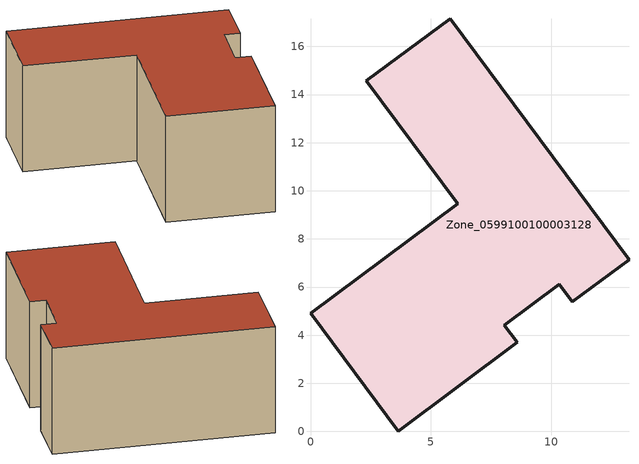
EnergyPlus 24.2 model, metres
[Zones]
Zone_0599100100003128
 floor ground (C_G): 6.13,9.45 2.33,14.58 5.8,17.16 13.24,7.14 10.88,5.39 10.34,6.11 8.06,4.42 8.6,3.7 3.64,0 0,4.91 z0
 wall outside (C_F): 8.06,4.42 10.34,6.11 10.88,5.39 13.24,7.14 5.8,17.16 2.33,14.58 6.13,9.45 0,4.91 3.64,0 8.6,3.7 8.06,4.42 z0:6.49
 roof outside (C_R): 13.24,7.14 5.8,17.16 2.33,14.58 6.13,9.45 0,4.91 3.64,0 8.6,3.7 8.06,4.42 10.34,6.11 10.88,5.39 z6.49
[BUILDING]
Pand.0599100100003128: North Axis=0; Terrain=City; Loads Convergence Tolerance Value=0.04; Temperature Convergence Tolerance Value=0.4; Solar Distribution=FullExterior; Maximum Number of Warmup Days=25; Minimum Number of Warmup Days=1
[Site:Location]
Rotterdam.The.Hague.AP_ZH_NLD Design_Conditions: Latitude=51.96; Longitude=4.45; Time Zone=1; Elevation=-4.5
[SITE:GROUNDTEMPERATURE:BUILDINGSURFACE]
18, 18, 18, 18, 18, 18, 18, 18, 18, 18, 18, 18
[MATERIAL] Thermal Absorptance=0.9; Solar Absorptance=0.7; Visible Absorptance=0.7
Name | Roughness | Thickness | Conductivity | Density | Specific Heat
G.TI.2006-2014 | MediumSmooth | 0.15 | 0.06 | 540 | 1210
F.TI.2006-2014 | Rough | 0.3 | 0.12 | 1920 | 840
R.TI.2006-2014 | MediumRough | 0.2 | 0.08 | 1500 | 1000
[CONSTRUCTION]
C_G: G.TI.2006-2014
C_F: F.TI.2006-2014
C_R: R.TI.2006-2014
[ZONE]
Zone_0599100100003128: Type=1; Multiplier=1; Ceiling Height=Autocalculate; Volume=Autocalculate; Floor Area=autocalculate; Part of Total Floor Area=Yes
[ZONEINFILTRATION:DESIGNFLOWRATE]
Infil_Zone_0599100100003128: Zone or ZoneList or Space or SpaceList=Zone_0599100100003128; Schedule=AlwaysOn; Design Flow Rate Calculation Method=Flow/Area; Flow Rate per Floor Area=0.0015; Constant Term Coefficient=1; Temperature Term Coefficient=0; Velocity Term Coefficient=0; Velocity Squared Term Coefficient=0
[HVACTEMPLATE:ZONE:IDEALLOADSAIRSYSTEM]
Zone_0599100100003128: Maximum Heating Supply Air Temperature=50; Minimum Cooling Supply Air Temperature=13; Maximum Heating Supply Air Humidity Ratio=0.0156; Minimum Cooling Supply Air Humidity Ratio=0.0077; Heating Limit=NoLimit; Cooling Limit=NoLimit; Dehumidification Control Type=ConstantSensibleHeatRatio; Cooling Sensible Heat Ratio=0.7; Dehumidification Setpoint=60; Humidification Control Type=None; Humidification Setpoint=30; Outdoor Air Method=None; Outdoor Air Flow Rate per Person=0.00944; Outdoor Air Flow Rate per Zone Floor Area=0; Outdoor Air Flow Rate per Zone=0; Demand Controlled Ventilation Type=None; Outdoor Air Economizer Type=NoEconomizer; Heat Recovery Type=None; Sensible Heat Recovery Effectiveness=0.7; Latent Heat Recovery Effectiveness=0.65
[ZONECONTROL:THERMOSTAT]
ThermostatControl_Zone_0599100100003128: Zone or ZoneList=Zone_0599100100003128; Control Type Schedule=DualSetpointControlType; Control 1=Thermostat_Zone_0599100100003128; Temperature Difference Between Cutout And Setpoint=0
[THERMOSTATSETPOINT:DUALSETPOINT]
Thermostat_Zone_0599100100003128: Heating Setpoint Temperature Schedule=HeatingSetpoint_Zone_0599100100003128; Cooling Setpoint Temperature Schedule=CoolingSetpoint_Zone_0599100100003128
[SCHEDULE:COMPACT]
HeatingSetpoint_Zone_0599100100003128: Through: 12/31, For: AllDays, Until: 24:00, 21
CoolingSetpoint_Zone_0599100100003128: Through: 12/31, For: AllDays, Until: 24:00, 24
DualSetpointControlType: Through: 12/31, For: AllDays, Until: 24:00, 4
AlwaysOn: Through: 12/31, For: AllDays, Until: 24:00, 1
